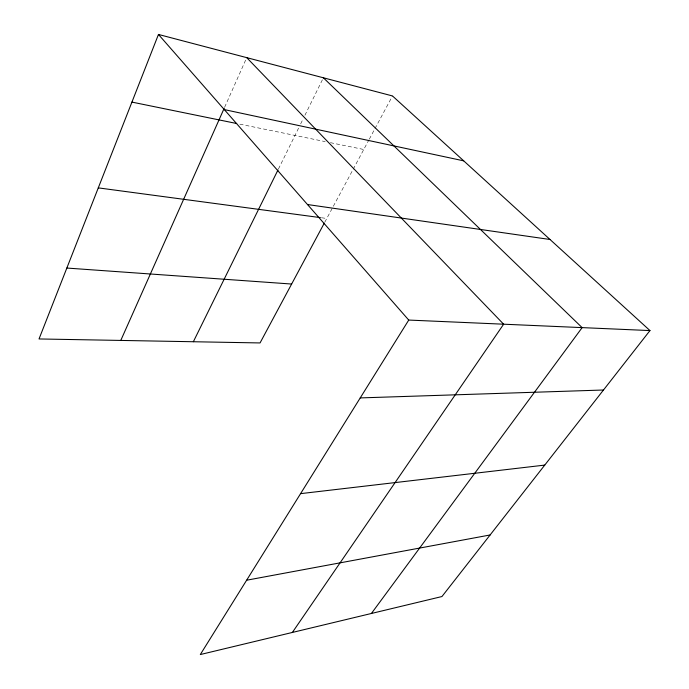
<?xml version="1.0" encoding="UTF-8"?>
<svg xmlns="http://www.w3.org/2000/svg" width="689" height="689" viewBox="0 0 689 689"><rect width="100%" height="100%" fill="white"/><g stroke="black" fill="none" stroke-linecap="round" stroke-linejoin="round"><path stroke-width="0.52" stroke-dasharray="3.44 2.58" d="M224.64 107.251L245.861 59.59M278.442 169.02L298.776 127.741M300.671 123.899L303.031 119.094M304.926 115.252L323.382 77.788M324.777 222.22L368.804 140.1M369.313 139.161L392.48 95.943M321.462 217.758L326.784 218.473M239.824 124.149L325.208 141.607M330.419 142.675L363.775 149.496"/><path stroke-width="1.03" d="M649.968 330.574L408.741 320.066L200.31 654.55L441.95 596.536L649.968 330.574L392.48 95.943L158.461 34.45L39.032 338.954L260.046 342.941L324.278 223.158M120.782 340.426L224.209 108.225M193.351 341.735L277.968 169.985M292.36 632.45L503.642 324.2L246.731 57.643M371.397 613.477L582.136 327.619L323.382 77.788M246.636 580.216L490.103 534.974M300.576 493.643L544.758 465.092M360.226 397.915L603.486 390.008M66.842 268.047L291.628 284.04M98.286 187.873L320.394 217.612M307.492 204.53L550.029 239.496M131.926 102.093L236.697 123.512M224.313 109.603L463.706 160.847M158.461 34.45L408.741 320.066"/></g></svg>
